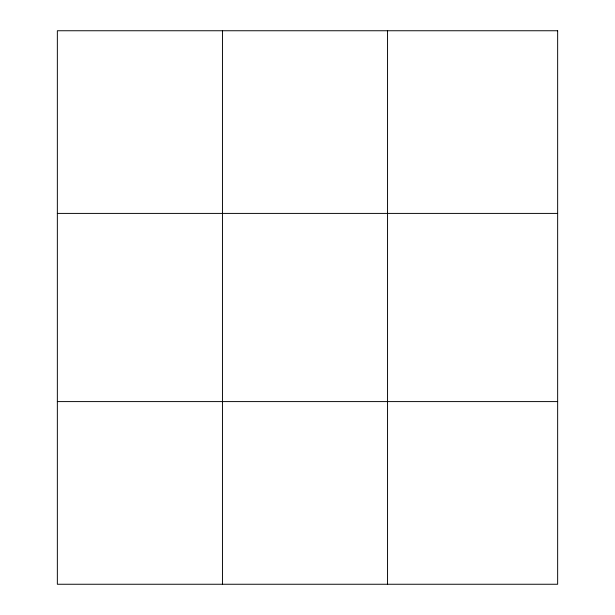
<?xml version="1.0" encoding="UTF-8"?>
<svg xmlns="http://www.w3.org/2000/svg" width="615" height="615" viewBox="0 0 615 615"><rect width="100%" height="100%" fill="white"/><g stroke="black" fill="none" stroke-linecap="round" stroke-linejoin="round"><path stroke-width="0.92" d="M222.453 584.25L222.453 30.75M387.55 584.25L387.55 30.75M57.349 213.405L557.651 213.405M57.349 401.595L557.651 401.595M557.651 30.75L557.651 584.25L57.349 584.25L57.349 30.75L557.651 30.75"/></g></svg>
